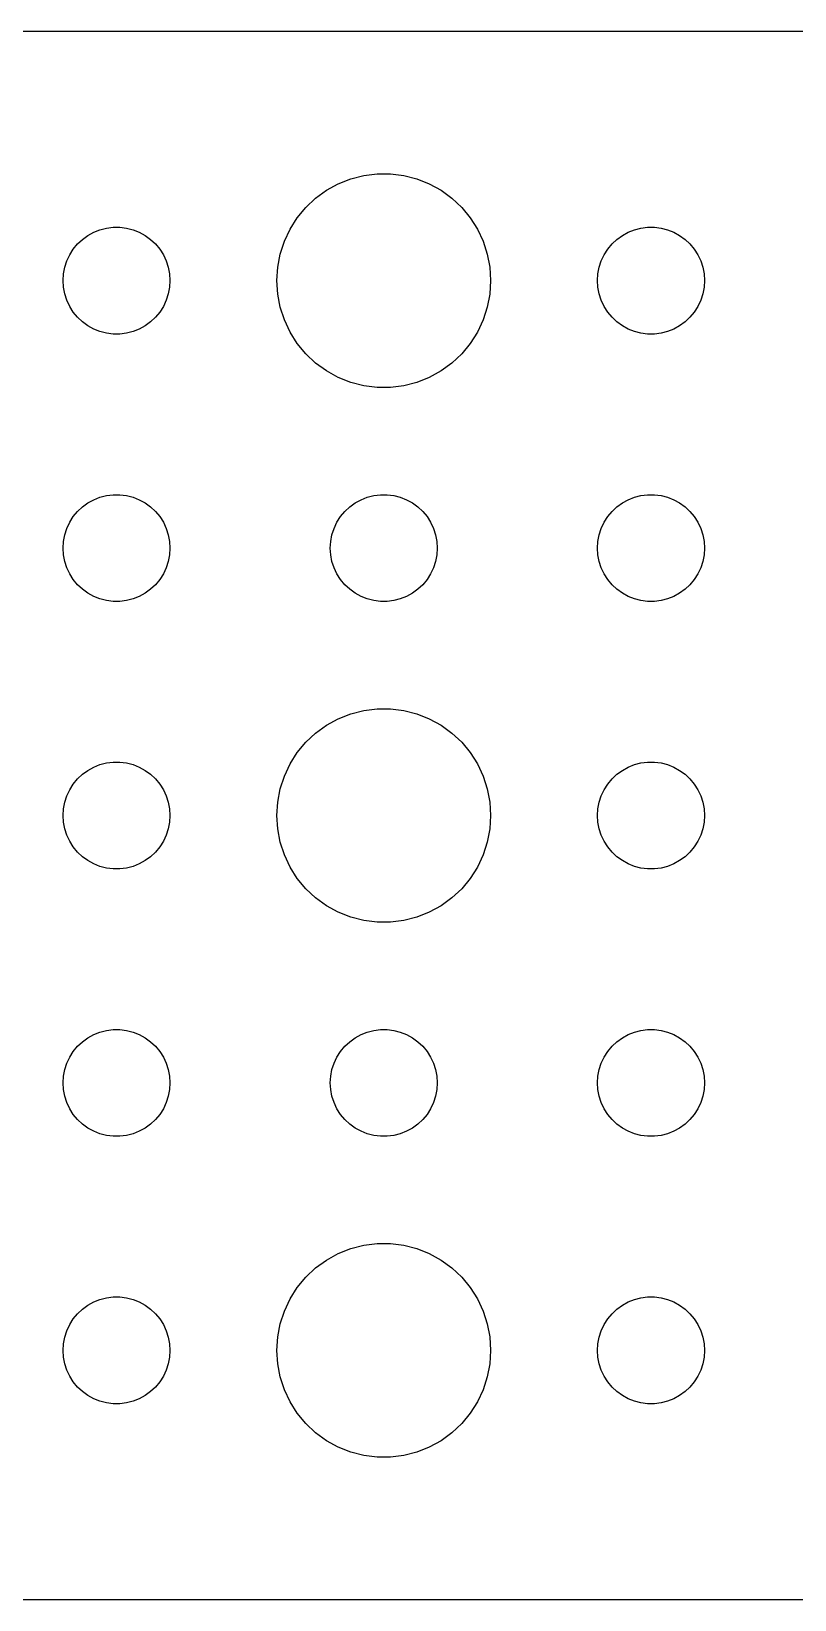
# Model space of a CAD drawing. Header units: metres. Extents: x -44.5 to 44.5, y 86 to 184.
# Drawn here: x -2.39 to 19.03, y 140.01 to 183.99 of the extents above; entities that cross this region are included whole.
import ezdxf

# ---------------------------------------------------------------- set-up
doc = ezdxf.new("R2010")
doc.units = ezdxf.units.M

msp = doc.modelspace()

# ---------------------------------------------------------------- linework, layer by layer
for p, q in [((39.8139, 183.99), (-39.8139, 183.99)), ((6.57294, 179.853), (6.93785, 179.947)), ((6.93785, 179.947), (7.31161, 179.994)), ((7.31161, 179.994), (7.68837, 179.994)), ((7.68837, 179.994), (8.06213, 179.947)), ((8.06213, 179.947), (8.42705, 179.853)), ((5.58772, 179.312), (5.89252, 179.533)), ((5.89252, 179.533), (6.22266, 179.714)), ((6.22266, 179.714), (6.57294, 179.853)), ((8.42705, 179.853), (8.77733, 179.714)), ((8.77733, 179.714), (9.10747, 179.533)), ((9.10747, 179.533), (9.41226, 179.312)), ((5.07294, 178.763), (5.31308, 179.054)), ((5.31308, 179.054), (5.58772, 179.312)), ((9.41226, 179.312), (9.6869, 179.054)), ((9.6869, 179.054), (9.92705, 178.763)), ((4.87108, 178.445), (5.07294, 178.763)), ((9.92705, 178.763), (10.1289, 178.445)), ((-1.09344, 178.027), (-0.956131, 178.156)), ((-0.956131, 178.156), (-0.803726, 178.266)), ((-0.803726, 178.266), (-0.638657, 178.357)), ((-0.638657, 178.357), (-0.463516, 178.427)), ((-0.463516, 178.427), (-0.281067, 178.473)), ((-0.281067, 178.473), (-0.094177, 178.497)), ((-0.094177, 178.497), (0.094177, 178.497)), ((0.094177, 178.497), (0.281067, 178.473)), ((0.281067, 178.473), (0.463516, 178.427)), ((0.463516, 178.427), (0.638657, 178.357)), ((0.638657, 178.357), (0.803726, 178.266)), ((0.803726, 178.266), (0.956131, 178.156)), ((0.956131, 178.156), (1.09344, 178.027)), ((4.71066, 178.104), (4.87108, 178.445)), ((10.1289, 178.445), (10.2893, 178.104)), ((13.9065, 178.027), (14.0439, 178.156)), ((14.0439, 178.156), (14.1963, 178.266)), ((14.1963, 178.266), (14.3613, 178.357)), ((14.3613, 178.357), (14.5365, 178.427)), ((14.5365, 178.427), (14.7189, 178.473)), ((14.7189, 178.473), (14.9058, 178.497)), ((14.9058, 178.497), (15.0942, 178.497)), ((15.0942, 178.497), (15.2811, 178.473)), ((15.2811, 178.473), (15.4635, 178.427)), ((15.4635, 178.427), (15.6387, 178.357)), ((15.6387, 178.357), (15.8037, 178.266)), ((15.8037, 178.266), (15.9561, 178.156)), ((15.9561, 178.156), (16.0934, 178.027)), ((-1.39465, 177.552), (-1.31445, 177.723)), ((-1.31445, 177.723), (-1.21352, 177.882)), ((-1.21352, 177.882), (-1.09344, 178.027)), ((1.09344, 178.027), (1.21352, 177.882)), ((1.21352, 177.882), (1.31445, 177.723)), ((1.31445, 177.723), (1.39465, 177.552)), ((4.52365, 177.376), (4.59424, 177.746)), ((4.59424, 177.746), (4.71066, 178.104)), ((10.2893, 178.104), (10.4057, 177.746)), ((10.4057, 177.746), (10.4763, 177.376)), ((13.6053, 177.552), (13.6855, 177.723)), ((13.6855, 177.723), (13.7865, 177.882)), ((13.7865, 177.882), (13.9065, 178.027)), ((16.0934, 178.027), (16.2135, 177.882)), ((16.2135, 177.882), (16.3145, 177.723)), ((16.3145, 177.723), (16.3947, 177.552)), ((-1.48816, 177.188), (-1.45287, 177.373)), ((-1.45287, 177.373), (-1.39465, 177.552)), ((1.39465, 177.552), (1.45287, 177.373)), ((1.45287, 177.373), (1.48816, 177.188)), ((4.5, 177), (4.52365, 177.376)), ((10.4763, 177.376), (10.5, 177)), ((13.5118, 177.188), (13.5471, 177.373)), ((13.5471, 177.373), (13.6053, 177.552)), ((16.3947, 177.552), (16.4529, 177.373)), ((16.4529, 177.373), (16.4882, 177.188)), ((-1.5, 177), (-1.48816, 177.188)), ((-1.48816, 176.812), (-1.5, 177)), ((-1.45287, 176.627), (-1.48816, 176.812)), ((1.48816, 176.812), (1.45287, 176.627)), ((1.48816, 177.188), (1.5, 177)), ((1.5, 177), (1.48816, 176.812)), ((4.52365, 176.624), (4.5, 177)), ((10.5, 177), (10.4763, 176.624)), ((13.5, 177), (13.5118, 177.188)), ((13.5118, 176.812), (13.5, 177)), ((13.5471, 176.627), (13.5118, 176.812)), ((16.4882, 176.812), (16.4529, 176.627)), ((16.4882, 177.188), (16.5, 177)), ((16.5, 177), (16.4882, 176.812)), ((-1.39465, 176.448), (-1.45287, 176.627)), ((-1.31445, 176.277), (-1.39465, 176.448)), ((1.39465, 176.448), (1.31445, 176.277)), ((1.45287, 176.627), (1.39465, 176.448)), ((4.59424, 176.254), (4.52365, 176.624)), ((10.4763, 176.624), (10.4057, 176.254)), ((13.6053, 176.448), (13.5471, 176.627)), ((13.6855, 176.277), (13.6053, 176.448)), ((16.3947, 176.448), (16.3145, 176.277)), ((16.4529, 176.627), (16.3947, 176.448)), ((-1.21352, 176.118), (-1.31445, 176.277)), ((-1.09344, 175.973), (-1.21352, 176.118)), ((-0.956131, 175.844), (-1.09344, 175.973)), ((1.09344, 175.973), (0.956131, 175.844)), ((1.21352, 176.118), (1.09344, 175.973)), ((1.31445, 176.277), (1.21352, 176.118)), ((4.71066, 175.896), (4.59424, 176.254)), ((10.4057, 176.254), (10.2893, 175.896)), ((13.7865, 176.118), (13.6855, 176.277)), ((13.9065, 175.973), (13.7865, 176.118)), ((14.0439, 175.844), (13.9065, 175.973)), ((16.0934, 175.973), (15.9561, 175.844)), ((16.2135, 176.118), (16.0934, 175.973)), ((16.3145, 176.277), (16.2135, 176.118)), ((-0.803726, 175.734), (-0.956131, 175.844)), ((-0.638657, 175.643), (-0.803726, 175.734)), ((-0.463516, 175.573), (-0.638657, 175.643)), ((-0.281067, 175.527), (-0.463516, 175.573)), ((-0.094177, 175.503), (-0.281067, 175.527)), ((0.094177, 175.503), (-0.094177, 175.503)), ((0.281067, 175.527), (0.094177, 175.503)), ((0.463516, 175.573), (0.281067, 175.527)), ((0.638657, 175.643), (0.463516, 175.573)), ((0.803726, 175.734), (0.638657, 175.643)), ((0.956131, 175.844), (0.803726, 175.734)), ((4.87108, 175.555), (4.71066, 175.896)), ((5.07294, 175.237), (4.87108, 175.555)), ((10.1289, 175.555), (9.92705, 175.237)), ((10.2893, 175.896), (10.1289, 175.555)), ((14.1963, 175.734), (14.0439, 175.844)), ((14.3613, 175.643), (14.1963, 175.734)), ((14.5365, 175.573), (14.3613, 175.643)), ((14.7189, 175.527), (14.5365, 175.573)), ((14.9058, 175.503), (14.7189, 175.527)), ((15.0942, 175.503), (14.9058, 175.503)), ((15.2811, 175.527), (15.0942, 175.503)), ((15.4635, 175.573), (15.2811, 175.527)), ((15.6387, 175.643), (15.4635, 175.573)), ((15.8037, 175.734), (15.6387, 175.643)), ((15.9561, 175.844), (15.8037, 175.734)), ((5.31308, 174.946), (5.07294, 175.237)), ((9.92705, 175.237), (9.6869, 174.946)), ((5.58772, 174.688), (5.31308, 174.946)), ((5.89252, 174.467), (5.58772, 174.688)), ((9.41226, 174.688), (9.10747, 174.467)), ((9.6869, 174.946), (9.41226, 174.688)), ((6.22266, 174.286), (5.89252, 174.467)), ((6.57294, 174.147), (6.22266, 174.286)), ((8.77733, 174.286), (8.42705, 174.147)), ((9.10747, 174.467), (8.77733, 174.286)), ((6.93785, 174.053), (6.57294, 174.147)), ((7.31161, 174.006), (6.93785, 174.053)), ((7.68837, 174.006), (7.31161, 174.006)), ((8.06213, 174.053), (7.68837, 174.006)), ((8.42705, 174.147), (8.06213, 174.053)), ((-1.09344, 170.527), (-0.956131, 170.656)), ((-0.956131, 170.656), (-0.803726, 170.766)), ((-0.803726, 170.766), (-0.638657, 170.857)), ((-0.638657, 170.857), (-0.463516, 170.927)), ((-0.463516, 170.927), (-0.281067, 170.973)), ((-0.281067, 170.973), (-0.094177, 170.997)), ((-0.094177, 170.997), (0.094177, 170.997)), ((0.094177, 170.997), (0.281067, 170.973)), ((0.281067, 170.973), (0.463516, 170.927)), ((0.463516, 170.927), (0.638657, 170.857)), ((0.638657, 170.857), (0.803726, 170.766)), ((0.803726, 170.766), (0.956131, 170.656)), ((0.956131, 170.656), (1.09344, 170.527)), ((6.40654, 170.527), (6.54385, 170.656)), ((6.54385, 170.656), (6.69626, 170.766)), ((6.69626, 170.766), (6.86133, 170.857)), ((6.86133, 170.857), (7.03647, 170.927)), ((7.03647, 170.927), (7.21892, 170.973)), ((7.21892, 170.973), (7.40581, 170.997)), ((7.40581, 170.997), (7.59418, 170.997)), ((7.59418, 170.997), (7.78107, 170.973)), ((7.78107, 170.973), (7.96352, 170.927)), ((7.96352, 170.927), (8.13866, 170.857)), ((8.13866, 170.857), (8.30373, 170.766)), ((8.30373, 170.766), (8.45613, 170.656)), ((8.45613, 170.656), (8.59344, 170.527)), ((13.9065, 170.527), (14.0439, 170.656)), ((14.0439, 170.656), (14.1963, 170.766)), ((14.1963, 170.766), (14.3613, 170.857)), ((14.3613, 170.857), (14.5365, 170.927)), ((14.5365, 170.927), (14.7189, 170.973)), ((14.7189, 170.973), (14.9058, 170.997)), ((14.9058, 170.997), (15.0942, 170.997)), ((15.0942, 170.997), (15.2811, 170.973)), ((15.2811, 170.973), (15.4635, 170.927)), ((15.4635, 170.927), (15.6387, 170.857)), ((15.6387, 170.857), (15.8037, 170.766)), ((15.8037, 170.766), (15.9561, 170.656)), ((15.9561, 170.656), (16.0934, 170.527)), ((-1.39465, 170.052), (-1.31445, 170.223)), ((-1.31445, 170.223), (-1.21352, 170.382)), ((-1.21352, 170.382), (-1.09344, 170.527)), ((1.09344, 170.527), (1.21352, 170.382)), ((1.21352, 170.382), (1.31445, 170.223)), ((1.31445, 170.223), (1.39465, 170.052)), ((6.10533, 170.052), (6.18553, 170.223)), ((6.18553, 170.223), (6.28647, 170.382)), ((6.28647, 170.382), (6.40654, 170.527)), ((8.59344, 170.527), (8.71352, 170.382)), ((8.71352, 170.382), (8.81445, 170.223)), ((8.81445, 170.223), (8.89465, 170.052)), ((13.6053, 170.052), (13.6855, 170.223)), ((13.6855, 170.223), (13.7865, 170.382)), ((13.7865, 170.382), (13.9065, 170.527)), ((16.0934, 170.527), (16.2135, 170.382)), ((16.2135, 170.382), (16.3145, 170.223)), ((16.3145, 170.223), (16.3947, 170.052)), ((-1.48816, 169.688), (-1.45287, 169.873)), ((-1.45287, 169.873), (-1.39465, 170.052)), ((1.39465, 170.052), (1.45287, 169.873)), ((1.45287, 169.873), (1.48816, 169.688)), ((6.01183, 169.688), (6.04712, 169.873)), ((6.04712, 169.873), (6.10533, 170.052)), ((8.89465, 170.052), (8.95287, 169.873)), ((8.95287, 169.873), (8.98816, 169.688)), ((13.5118, 169.688), (13.5471, 169.873)), ((13.5471, 169.873), (13.6053, 170.052)), ((16.3947, 170.052), (16.4529, 169.873)), ((16.4529, 169.873), (16.4882, 169.688)), ((-1.5, 169.5), (-1.48816, 169.688)), ((-1.48816, 169.312), (-1.5, 169.5)), ((1.48816, 169.688), (1.5, 169.5)), ((1.5, 169.5), (1.48816, 169.312)), ((6, 169.5), (6.01183, 169.688)), ((6.01183, 169.312), (6, 169.5)), ((8.98816, 169.688), (9, 169.5)), ((9, 169.5), (8.98816, 169.312)), ((13.5, 169.5), (13.5118, 169.688)), ((13.5118, 169.312), (13.5, 169.5)), ((16.4882, 169.688), (16.5, 169.5)), ((16.5, 169.5), (16.4882, 169.312)), ((-1.45287, 169.127), (-1.48816, 169.312)), ((-1.39465, 168.948), (-1.45287, 169.127)), ((-1.31445, 168.777), (-1.39465, 168.948)), ((1.39465, 168.948), (1.31445, 168.777)), ((1.45287, 169.127), (1.39465, 168.948)), ((1.48816, 169.312), (1.45287, 169.127)), ((6.04712, 169.127), (6.01183, 169.312)), ((6.10533, 168.948), (6.04712, 169.127)), ((6.18553, 168.777), (6.10533, 168.948)), ((8.89465, 168.948), (8.81445, 168.777)), ((8.95287, 169.127), (8.89465, 168.948)), ((8.98816, 169.312), (8.95287, 169.127)), ((13.5471, 169.127), (13.5118, 169.312)), ((13.6053, 168.948), (13.5471, 169.127)), ((13.6855, 168.777), (13.6053, 168.948)), ((16.3947, 168.948), (16.3145, 168.777)), ((16.4529, 169.127), (16.3947, 168.948)), ((16.4882, 169.312), (16.4529, 169.127)), ((-1.21352, 168.618), (-1.31445, 168.777)), ((-1.09344, 168.473), (-1.21352, 168.618)), ((-0.956131, 168.344), (-1.09344, 168.473)), ((1.09344, 168.473), (0.956131, 168.344)), ((1.21352, 168.618), (1.09344, 168.473)), ((1.31445, 168.777), (1.21352, 168.618)), ((6.28647, 168.618), (6.18553, 168.777)), ((6.40654, 168.473), (6.28647, 168.618)), ((6.54385, 168.344), (6.40654, 168.473)), ((8.59344, 168.473), (8.45613, 168.344)), ((8.71352, 168.618), (8.59344, 168.473)), ((8.81445, 168.777), (8.71352, 168.618)), ((13.7865, 168.618), (13.6855, 168.777)), ((13.9065, 168.473), (13.7865, 168.618)), ((14.0439, 168.344), (13.9065, 168.473)), ((16.0934, 168.473), (15.9561, 168.344)), ((16.2135, 168.618), (16.0934, 168.473)), ((16.3145, 168.777), (16.2135, 168.618)), ((-0.803726, 168.234), (-0.956131, 168.344)), ((-0.638657, 168.143), (-0.803726, 168.234)), ((-0.463516, 168.073), (-0.638657, 168.143)), ((-0.281067, 168.027), (-0.463516, 168.073)), ((-0.094177, 168.003), (-0.281067, 168.027)), ((0.281067, 168.027), (0.094177, 168.003)), ((0.463516, 168.073), (0.281067, 168.027)), ((0.638657, 168.143), (0.463516, 168.073)), ((0.803726, 168.234), (0.638657, 168.143)), ((0.956131, 168.344), (0.803726, 168.234)), ((6.69626, 168.234), (6.54385, 168.344)), ((6.86133, 168.143), (6.69626, 168.234)), ((7.03647, 168.073), (6.86133, 168.143)), ((7.21892, 168.027), (7.03647, 168.073)), ((7.40581, 168.003), (7.21892, 168.027)), ((7.78107, 168.027), (7.59418, 168.003)), ((7.96352, 168.073), (7.78107, 168.027)), ((8.13866, 168.143), (7.96352, 168.073)), ((8.30373, 168.234), (8.13866, 168.143)), ((8.45613, 168.344), (8.30373, 168.234)), ((14.1963, 168.234), (14.0439, 168.344)), ((14.3613, 168.143), (14.1963, 168.234)), ((14.5365, 168.073), (14.3613, 168.143)), ((14.7189, 168.027), (14.5365, 168.073)), ((14.9058, 168.003), (14.7189, 168.027)), ((15.2811, 168.027), (15.0942, 168.003)), ((15.4635, 168.073), (15.2811, 168.027)), ((15.6387, 168.143), (15.4635, 168.073)), ((15.8037, 168.234), (15.6387, 168.143)), ((15.9561, 168.344), (15.8037, 168.234)), ((0.094177, 168.003), (-0.094177, 168.003)), ((7.59418, 168.003), (7.40581, 168.003)), ((15.0942, 168.003), (14.9058, 168.003)), ((6.57294, 164.853), (6.93785, 164.947)), ((6.93785, 164.947), (7.31161, 164.994)), ((7.31161, 164.994), (7.68837, 164.994)), ((7.68837, 164.994), (8.06213, 164.947)), ((8.06213, 164.947), (8.42705, 164.853)), ((5.58772, 164.312), (5.89252, 164.533)), ((5.89252, 164.533), (6.22266, 164.714)), ((6.22266, 164.714), (6.57294, 164.853)), ((8.42705, 164.853), (8.77733, 164.714)), ((8.77733, 164.714), (9.10747, 164.533)), ((9.10747, 164.533), (9.41226, 164.312)), ((5.07294, 163.763), (5.31308, 164.054)), ((5.31308, 164.054), (5.58772, 164.312)), ((9.41226, 164.312), (9.6869, 164.054)), ((9.6869, 164.054), (9.92705, 163.763)), ((4.87108, 163.445), (5.07294, 163.763)), ((9.92705, 163.763), (10.1289, 163.445)), ((-0.956131, 163.156), (-0.803726, 163.266)), ((-0.803726, 163.266), (-0.638657, 163.357)), ((-0.638657, 163.357), (-0.463516, 163.427)), ((-0.463516, 163.427), (-0.281067, 163.473)), ((-0.281067, 163.473), (-0.094177, 163.497)), ((-0.094177, 163.497), (0.094177, 163.497)), ((0.094177, 163.497), (0.281067, 163.473)), ((0.281067, 163.473), (0.463516, 163.427)), ((0.463516, 163.427), (0.638657, 163.357)), ((0.638657, 163.357), (0.803726, 163.266)), ((0.803726, 163.266), (0.956131, 163.156)), ((4.71066, 163.104), (4.87108, 163.445)), ((10.1289, 163.445), (10.2893, 163.104)), ((14.0439, 163.156), (14.1963, 163.266)), ((14.1963, 163.266), (14.3613, 163.357)), ((14.3613, 163.357), (14.5365, 163.427)), ((14.5365, 163.427), (14.7189, 163.473)), ((14.7189, 163.473), (14.9058, 163.497)), ((14.9058, 163.497), (15.0942, 163.497)), ((15.0942, 163.497), (15.2811, 163.473)), ((15.2811, 163.473), (15.4635, 163.427)), ((15.4635, 163.427), (15.6387, 163.357)), ((15.6387, 163.357), (15.8037, 163.266)), ((15.8037, 163.266), (15.9561, 163.156)), ((-1.31445, 162.723), (-1.21352, 162.882)), ((-1.21352, 162.882), (-1.09344, 163.027)), ((-1.09344, 163.027), (-0.956131, 163.156)), ((0.956131, 163.156), (1.09344, 163.027)), ((1.09344, 163.027), (1.21352, 162.882)), ((1.21352, 162.882), (1.31445, 162.723)), ((4.52365, 162.376), (4.59424, 162.746)), ((4.59424, 162.746), (4.71066, 163.104)), ((10.2893, 163.104), (10.4057, 162.746)), ((10.4057, 162.746), (10.4763, 162.376)), ((13.6855, 162.723), (13.7865, 162.882)), ((13.7865, 162.882), (13.9065, 163.027)), ((13.9065, 163.027), (14.0439, 163.156)), ((15.9561, 163.156), (16.0934, 163.027)), ((16.0934, 163.027), (16.2135, 162.882)), ((16.2135, 162.882), (16.3145, 162.723)), ((-1.48816, 162.188), (-1.45287, 162.373)), ((-1.45287, 162.373), (-1.39465, 162.552)), ((-1.39465, 162.552), (-1.31445, 162.723)), ((1.31445, 162.723), (1.39465, 162.552)), ((1.39465, 162.552), (1.45287, 162.373)), ((1.45287, 162.373), (1.48816, 162.188)), ((4.5, 162), (4.52365, 162.376)), ((10.4763, 162.376), (10.5, 162)), ((13.5118, 162.188), (13.5471, 162.373)), ((13.5471, 162.373), (13.6053, 162.552)), ((13.6053, 162.552), (13.6855, 162.723)), ((16.3145, 162.723), (16.3947, 162.552)), ((16.3947, 162.552), (16.4529, 162.373)), ((16.4529, 162.373), (16.4882, 162.188)), ((-1.5, 162), (-1.48816, 162.188)), ((-1.48816, 161.812), (-1.5, 162)), ((1.48816, 162.188), (1.5, 162)), ((1.5, 162), (1.48816, 161.812)), ((4.52365, 161.624), (4.5, 162)), ((10.5, 162), (10.4763, 161.624)), ((13.5, 162), (13.5118, 162.188)), ((13.5118, 161.812), (13.5, 162)), ((16.4882, 162.188), (16.5, 162)), ((16.5, 162), (16.4882, 161.812)), ((-1.45287, 161.627), (-1.48816, 161.812)), ((-1.39465, 161.448), (-1.45287, 161.627)), ((-1.31445, 161.277), (-1.39465, 161.448)), ((1.39465, 161.448), (1.31445, 161.277)), ((1.45287, 161.627), (1.39465, 161.448)), ((1.48816, 161.812), (1.45287, 161.627)), ((4.59424, 161.254), (4.52365, 161.624)), ((10.4763, 161.624), (10.4057, 161.254)), ((13.5471, 161.627), (13.5118, 161.812)), ((13.6053, 161.448), (13.5471, 161.627)), ((13.6855, 161.277), (13.6053, 161.448)), ((16.3947, 161.448), (16.3145, 161.277)), ((16.4529, 161.627), (16.3947, 161.448)), ((16.4882, 161.812), (16.4529, 161.627)), ((-1.21352, 161.118), (-1.31445, 161.277)), ((-1.09344, 160.973), (-1.21352, 161.118)), ((-0.956131, 160.844), (-1.09344, 160.973)), ((1.09344, 160.973), (0.956131, 160.844)), ((1.21352, 161.118), (1.09344, 160.973)), ((1.31445, 161.277), (1.21352, 161.118)), ((4.71066, 160.896), (4.59424, 161.254)), ((10.4057, 161.254), (10.2893, 160.896)), ((13.7865, 161.118), (13.6855, 161.277)), ((13.9065, 160.973), (13.7865, 161.118)), ((14.0439, 160.844), (13.9065, 160.973)), ((16.0934, 160.973), (15.9561, 160.844)), ((16.2135, 161.118), (16.0934, 160.973)), ((16.3145, 161.277), (16.2135, 161.118)), ((-0.803726, 160.734), (-0.956131, 160.844)), ((-0.638657, 160.643), (-0.803726, 160.734)), ((-0.463516, 160.573), (-0.638657, 160.643)), ((-0.281067, 160.527), (-0.463516, 160.573)), ((0.463516, 160.573), (0.281067, 160.527)), ((0.638657, 160.643), (0.463516, 160.573)), ((0.803726, 160.734), (0.638657, 160.643)), ((0.956131, 160.844), (0.803726, 160.734)), ((4.87108, 160.555), (4.71066, 160.896)), ((5.07294, 160.237), (4.87108, 160.555)), ((10.1289, 160.555), (9.92705, 160.237)), ((10.2893, 160.896), (10.1289, 160.555)), ((14.1963, 160.734), (14.0439, 160.844)), ((14.3613, 160.643), (14.1963, 160.734)), ((14.5365, 160.573), (14.3613, 160.643)), ((14.7189, 160.527), (14.5365, 160.573)), ((15.4635, 160.573), (15.2811, 160.527)), ((15.6387, 160.643), (15.4635, 160.573)), ((15.8037, 160.734), (15.6387, 160.643)), ((15.9561, 160.844), (15.8037, 160.734)), ((-0.094177, 160.503), (-0.281067, 160.527)), ((0.094177, 160.503), (-0.094177, 160.503)), ((0.281067, 160.527), (0.094177, 160.503)), ((5.31308, 159.946), (5.07294, 160.237)), ((9.92705, 160.237), (9.6869, 159.946)), ((14.9058, 160.503), (14.7189, 160.527)), ((15.0942, 160.503), (14.9058, 160.503)), ((15.2811, 160.527), (15.0942, 160.503)), ((5.58772, 159.688), (5.31308, 159.946)), ((5.89252, 159.467), (5.58772, 159.688)), ((9.41226, 159.688), (9.10747, 159.467)), ((9.6869, 159.946), (9.41226, 159.688)), ((6.22266, 159.286), (5.89252, 159.467)), ((6.57294, 159.147), (6.22266, 159.286)), ((8.77733, 159.286), (8.42705, 159.147)), ((9.10747, 159.467), (8.77733, 159.286)), ((6.93785, 159.053), (6.57294, 159.147)), ((7.31161, 159.006), (6.93785, 159.053)), ((7.68837, 159.006), (7.31161, 159.006)), ((8.06213, 159.053), (7.68837, 159.006)), ((8.42705, 159.147), (8.06213, 159.053)), ((-0.956131, 155.656), (-0.803726, 155.766)), ((-0.803726, 155.766), (-0.638657, 155.857)), ((-0.638657, 155.857), (-0.463516, 155.927)), ((-0.463516, 155.927), (-0.281067, 155.973)), ((-0.281067, 155.973), (-0.094177, 155.997)), ((-0.094177, 155.997), (0.094177, 155.997)), ((0.094177, 155.997), (0.281067, 155.973)), ((0.281067, 155.973), (0.463516, 155.927)), ((0.463516, 155.927), (0.638657, 155.857)), ((0.638657, 155.857), (0.803726, 155.766)), ((0.803726, 155.766), (0.956131, 155.656)), ((6.54385, 155.656), (6.69626, 155.766)), ((6.69626, 155.766), (6.86133, 155.857)), ((6.86133, 155.857), (7.03647, 155.927)), ((7.03647, 155.927), (7.21892, 155.973)), ((7.21892, 155.973), (7.40581, 155.997)), ((7.40581, 155.997), (7.59418, 155.997)), ((7.59418, 155.997), (7.78107, 155.973)), ((7.78107, 155.973), (7.96352, 155.927)), ((7.96352, 155.927), (8.13866, 155.857)), ((8.13866, 155.857), (8.30373, 155.766)), ((8.30373, 155.766), (8.45613, 155.656)), ((14.0439, 155.656), (14.1963, 155.766)), ((14.1963, 155.766), (14.3613, 155.857)), ((14.3613, 155.857), (14.5365, 155.927)), ((14.5365, 155.927), (14.7189, 155.973)), ((14.7189, 155.973), (14.9058, 155.997)), ((14.9058, 155.997), (15.0942, 155.997)), ((15.0942, 155.997), (15.2811, 155.973)), ((15.2811, 155.973), (15.4635, 155.927)), ((15.4635, 155.927), (15.6387, 155.857)), ((15.6387, 155.857), (15.8037, 155.766)), ((15.8037, 155.766), (15.9561, 155.656)), ((-1.31445, 155.223), (-1.21352, 155.382)), ((-1.21352, 155.382), (-1.09344, 155.527)), ((-1.09344, 155.527), (-0.956131, 155.656)), ((0.956131, 155.656), (1.09344, 155.527)), ((1.09344, 155.527), (1.21352, 155.382)), ((1.21352, 155.382), (1.31445, 155.223)), ((6.18553, 155.223), (6.28647, 155.382)), ((6.28647, 155.382), (6.40654, 155.527)), ((6.40654, 155.527), (6.54385, 155.656)), ((8.45613, 155.656), (8.59344, 155.527)), ((8.59344, 155.527), (8.71352, 155.382)), ((8.71352, 155.382), (8.81445, 155.223)), ((13.6855, 155.223), (13.7865, 155.382)), ((13.7865, 155.382), (13.9065, 155.527)), ((13.9065, 155.527), (14.0439, 155.656)), ((15.9561, 155.656), (16.0934, 155.527)), ((16.0934, 155.527), (16.2135, 155.382)), ((16.2135, 155.382), (16.3145, 155.223)), ((-1.48816, 154.688), (-1.45287, 154.873)), ((-1.45287, 154.873), (-1.39465, 155.052)), ((-1.39465, 155.052), (-1.31445, 155.223)), ((1.31445, 155.223), (1.39465, 155.052)), ((1.39465, 155.052), (1.45287, 154.873)), ((1.45287, 154.873), (1.48816, 154.688)), ((6.01183, 154.688), (6.04712, 154.873)), ((6.04712, 154.873), (6.10533, 155.052)), ((6.10533, 155.052), (6.18553, 155.223)), ((8.81445, 155.223), (8.89465, 155.052)), ((8.89465, 155.052), (8.95287, 154.873)), ((8.95287, 154.873), (8.98816, 154.688)), ((13.5118, 154.688), (13.5471, 154.873)), ((13.5471, 154.873), (13.6053, 155.052)), ((13.6053, 155.052), (13.6855, 155.223)), ((16.3145, 155.223), (16.3947, 155.052)), ((16.3947, 155.052), (16.4529, 154.873)), ((16.4529, 154.873), (16.4882, 154.688)), ((-1.5, 154.5), (-1.48816, 154.688)), ((-1.48816, 154.312), (-1.5, 154.5)), ((1.48816, 154.688), (1.5, 154.5)), ((1.5, 154.5), (1.48816, 154.312)), ((6, 154.5), (6.01183, 154.688)), ((6.01183, 154.312), (6, 154.5)), ((8.98816, 154.688), (9, 154.5)), ((9, 154.5), (8.98816, 154.312)), ((13.5, 154.5), (13.5118, 154.688)), ((13.5118, 154.312), (13.5, 154.5)), ((16.4882, 154.688), (16.5, 154.5)), ((16.5, 154.5), (16.4882, 154.312)), ((-1.45287, 154.127), (-1.48816, 154.312)), ((-1.39465, 153.948), (-1.45287, 154.127)), ((-1.31445, 153.777), (-1.39465, 153.948)), ((1.39465, 153.948), (1.31445, 153.777)), ((1.45287, 154.127), (1.39465, 153.948)), ((1.48816, 154.312), (1.45287, 154.127)), ((6.04712, 154.127), (6.01183, 154.312)), ((6.10533, 153.948), (6.04712, 154.127)), ((6.18553, 153.777), (6.10533, 153.948)), ((8.89465, 153.948), (8.81445, 153.777)), ((8.95287, 154.127), (8.89465, 153.948)), ((8.98816, 154.312), (8.95287, 154.127)), ((13.5471, 154.127), (13.5118, 154.312)), ((13.6053, 153.948), (13.5471, 154.127)), ((13.6855, 153.777), (13.6053, 153.948)), ((16.3947, 153.948), (16.3145, 153.777)), ((16.4529, 154.127), (16.3947, 153.948)), ((16.4882, 154.312), (16.4529, 154.127)), ((-1.21352, 153.618), (-1.31445, 153.777)), ((-1.09344, 153.473), (-1.21352, 153.618)), ((1.21352, 153.618), (1.09344, 153.473)), ((1.31445, 153.777), (1.21352, 153.618)), ((6.28647, 153.618), (6.18553, 153.777)), ((6.40654, 153.473), (6.28647, 153.618)), ((8.71352, 153.618), (8.59344, 153.473)), ((8.81445, 153.777), (8.71352, 153.618)), ((13.7865, 153.618), (13.6855, 153.777)), ((13.9065, 153.473), (13.7865, 153.618)), ((16.2135, 153.618), (16.0934, 153.473)), ((16.3145, 153.777), (16.2135, 153.618)), ((-0.956131, 153.344), (-1.09344, 153.473)), ((-0.803726, 153.234), (-0.956131, 153.344)), ((-0.638657, 153.143), (-0.803726, 153.234)), ((-0.463516, 153.073), (-0.638657, 153.143)), ((-0.281067, 153.027), (-0.463516, 153.073)), ((0.463516, 153.073), (0.281067, 153.027)), ((0.638657, 153.143), (0.463516, 153.073)), ((0.803726, 153.234), (0.638657, 153.143)), ((0.956131, 153.344), (0.803726, 153.234)), ((1.09344, 153.473), (0.956131, 153.344)), ((6.54385, 153.344), (6.40654, 153.473)), ((6.69626, 153.234), (6.54385, 153.344)), ((6.86133, 153.143), (6.69626, 153.234)), ((7.03647, 153.073), (6.86133, 153.143)), ((7.21892, 153.027), (7.03647, 153.073)), ((7.96352, 153.073), (7.78107, 153.027)), ((8.13866, 153.143), (7.96352, 153.073)), ((8.30373, 153.234), (8.13866, 153.143)), ((8.45613, 153.344), (8.30373, 153.234)), ((8.59344, 153.473), (8.45613, 153.344)), ((14.0439, 153.344), (13.9065, 153.473)), ((14.1963, 153.234), (14.0439, 153.344)), ((14.3613, 153.143), (14.1963, 153.234)), ((14.5365, 153.073), (14.3613, 153.143)), ((14.7189, 153.027), (14.5365, 153.073)), ((15.4635, 153.073), (15.2811, 153.027)), ((15.6387, 153.143), (15.4635, 153.073)), ((15.8037, 153.234), (15.6387, 153.143)), ((15.9561, 153.344), (15.8037, 153.234)), ((16.0934, 153.473), (15.9561, 153.344)), ((-0.094177, 153.003), (-0.281067, 153.027)), ((0.094177, 153.003), (-0.094177, 153.003)), ((0.281067, 153.027), (0.094177, 153.003)), ((7.40581, 153.003), (7.21892, 153.027)), ((7.59418, 153.003), (7.40581, 153.003)), ((7.78107, 153.027), (7.59418, 153.003)), ((14.9058, 153.003), (14.7189, 153.027)), ((15.0942, 153.003), (14.9058, 153.003)), ((15.2811, 153.027), (15.0942, 153.003)), ((6.93785, 149.947), (7.31161, 149.994)), ((7.31161, 149.994), (7.68837, 149.994)), ((7.68837, 149.994), (8.06213, 149.947)), ((5.58772, 149.312), (5.89252, 149.533)), ((5.89252, 149.533), (6.22266, 149.714)), ((6.22266, 149.714), (6.57294, 149.853)), ((6.57294, 149.853), (6.93785, 149.947)), ((8.06213, 149.947), (8.42705, 149.853)), ((8.42705, 149.853), (8.77733, 149.714)), ((8.77733, 149.714), (9.10747, 149.533)), ((9.10747, 149.533), (9.41226, 149.312)), ((5.31308, 149.054), (5.58772, 149.312)), ((9.41226, 149.312), (9.6869, 149.054)), ((4.87108, 148.445), (5.07294, 148.763)), ((5.07294, 148.763), (5.31308, 149.054)), ((9.6869, 149.054), (9.92705, 148.763)), ((9.92705, 148.763), (10.1289, 148.445)), ((-0.956131, 148.156), (-0.803726, 148.266)), ((-0.803726, 148.266), (-0.638657, 148.357)), ((-0.638657, 148.357), (-0.463516, 148.427)), ((-0.463516, 148.427), (-0.281067, 148.473)), ((-0.281067, 148.473), (-0.094177, 148.497)), ((-0.094177, 148.497), (0.094177, 148.497)), ((0.094177, 148.497), (0.281067, 148.473)), ((0.281067, 148.473), (0.463516, 148.427)), ((0.463516, 148.427), (0.638657, 148.357)), ((0.638657, 148.357), (0.803726, 148.266)), ((0.803726, 148.266), (0.956131, 148.156)), ((4.71066, 148.104), (4.87108, 148.445)), ((10.1289, 148.445), (10.2893, 148.104)), ((14.0439, 148.156), (14.1963, 148.266)), ((14.1963, 148.266), (14.3613, 148.357)), ((14.3613, 148.357), (14.5365, 148.427)), ((14.5365, 148.427), (14.7189, 148.473)), ((14.7189, 148.473), (14.9058, 148.497)), ((14.9058, 148.497), (15.0942, 148.497)), ((15.0942, 148.497), (15.2811, 148.473)), ((15.2811, 148.473), (15.4635, 148.427)), ((15.4635, 148.427), (15.6387, 148.357)), ((15.6387, 148.357), (15.8037, 148.266)), ((15.8037, 148.266), (15.9561, 148.156)), ((-1.31445, 147.723), (-1.21352, 147.882)), ((-1.21352, 147.882), (-1.09344, 148.027)), ((-1.09344, 148.027), (-0.956131, 148.156)), ((0.956131, 148.156), (1.09344, 148.027)), ((1.09344, 148.027), (1.21352, 147.882)), ((1.21352, 147.882), (1.31445, 147.723)), ((4.59424, 147.746), (4.71066, 148.104)), ((10.2893, 148.104), (10.4057, 147.746)), ((13.6855, 147.723), (13.7865, 147.882)), ((13.7865, 147.882), (13.9065, 148.027)), ((13.9065, 148.027), (14.0439, 148.156)), ((15.9561, 148.156), (16.0934, 148.027)), ((16.0934, 148.027), (16.2135, 147.882)), ((16.2135, 147.882), (16.3145, 147.723)), ((-1.48816, 147.188), (-1.45287, 147.373)), ((-1.45287, 147.373), (-1.39465, 147.552)), ((-1.39465, 147.552), (-1.31445, 147.723)), ((1.31445, 147.723), (1.39465, 147.552)), ((1.39465, 147.552), (1.45287, 147.373)), ((1.45287, 147.373), (1.48816, 147.188)), ((4.5, 147), (4.52365, 147.376)), ((4.52365, 147.376), (4.59424, 147.746)), ((10.4057, 147.746), (10.4763, 147.376)), ((10.4763, 147.376), (10.5, 147)), ((13.5118, 147.188), (13.5471, 147.373)), ((13.5471, 147.373), (13.6053, 147.552)), ((13.6053, 147.552), (13.6855, 147.723)), ((16.3145, 147.723), (16.3947, 147.552)), ((16.3947, 147.552), (16.4529, 147.373)), ((16.4529, 147.373), (16.4882, 147.188)), ((-1.5, 147), (-1.48816, 147.188)), ((-1.48816, 146.812), (-1.5, 147)), ((1.48816, 147.188), (1.5, 147)), ((1.5, 147), (1.48816, 146.812)), ((4.52365, 146.624), (4.5, 147)), ((10.5, 147), (10.4763, 146.624)), ((13.5, 147), (13.5118, 147.188)), ((13.5118, 146.812), (13.5, 147)), ((16.4882, 147.188), (16.5, 147)), ((16.5, 147), (16.4882, 146.812)), ((-1.45287, 146.627), (-1.48816, 146.812)), ((-1.39465, 146.448), (-1.45287, 146.627)), ((1.45287, 146.627), (1.39465, 146.448)), ((1.48816, 146.812), (1.45287, 146.627)), ((4.59424, 146.254), (4.52365, 146.624)), ((10.4763, 146.624), (10.4057, 146.254)), ((13.5471, 146.627), (13.5118, 146.812)), ((13.6053, 146.448), (13.5471, 146.627)), ((16.4529, 146.627), (16.3947, 146.448)), ((16.4882, 146.812), (16.4529, 146.627)), ((-1.31445, 146.277), (-1.39465, 146.448)), ((-1.21352, 146.118), (-1.31445, 146.277)), ((-1.09344, 145.973), (-1.21352, 146.118)), ((1.21352, 146.118), (1.09344, 145.973)), ((1.31445, 146.277), (1.21352, 146.118)), ((1.39465, 146.448), (1.31445, 146.277)), ((4.71066, 145.896), (4.59424, 146.254)), ((10.4057, 146.254), (10.2893, 145.896)), ((13.6855, 146.277), (13.6053, 146.448)), ((13.7865, 146.118), (13.6855, 146.277)), ((13.9065, 145.973), (13.7865, 146.118)), ((16.2135, 146.118), (16.0934, 145.973)), ((16.3145, 146.277), (16.2135, 146.118)), ((16.3947, 146.448), (16.3145, 146.277)), ((-0.956131, 145.844), (-1.09344, 145.973)), ((-0.803726, 145.734), (-0.956131, 145.844)), ((-0.638657, 145.643), (-0.803726, 145.734)), ((-0.463516, 145.573), (-0.638657, 145.643)), ((0.638657, 145.643), (0.463516, 145.573)), ((0.803726, 145.734), (0.638657, 145.643)), ((0.956131, 145.844), (0.803726, 145.734)), ((1.09344, 145.973), (0.956131, 145.844)), ((4.87108, 145.555), (4.71066, 145.896)), ((10.2893, 145.896), (10.1289, 145.555)), ((14.0439, 145.844), (13.9065, 145.973)), ((14.1963, 145.734), (14.0439, 145.844)), ((14.3613, 145.643), (14.1963, 145.734)), ((14.5365, 145.573), (14.3613, 145.643)), ((15.6387, 145.643), (15.4635, 145.573)), ((15.8037, 145.734), (15.6387, 145.643)), ((15.9561, 145.844), (15.8037, 145.734)), ((16.0934, 145.973), (15.9561, 145.844)), ((-0.281067, 145.527), (-0.463516, 145.573)), ((-0.094177, 145.503), (-0.281067, 145.527)), ((0.094177, 145.503), (-0.094177, 145.503)), ((0.281067, 145.527), (0.094177, 145.503)), ((0.463516, 145.573), (0.281067, 145.527)), ((5.07294, 145.237), (4.87108, 145.555)), ((5.31308, 144.946), (5.07294, 145.237)), ((9.92705, 145.237), (9.6869, 144.946)), ((10.1289, 145.555), (9.92705, 145.237)), ((14.7189, 145.527), (14.5365, 145.573)), ((14.9058, 145.503), (14.7189, 145.527)), ((15.0942, 145.503), (14.9058, 145.503)), ((15.2811, 145.527), (15.0942, 145.503)), ((15.4635, 145.573), (15.2811, 145.527)), ((5.58772, 144.688), (5.31308, 144.946)), ((9.6869, 144.946), (9.41226, 144.688)), ((5.89252, 144.467), (5.58772, 144.688)), ((6.22266, 144.286), (5.89252, 144.467)), ((6.57294, 144.147), (6.22266, 144.286)), ((8.77733, 144.286), (8.42705, 144.147)), ((9.10747, 144.467), (8.77733, 144.286)), ((9.41226, 144.688), (9.10747, 144.467)), ((6.93785, 144.053), (6.57294, 144.147)), ((7.31161, 144.006), (6.93785, 144.053)), ((7.68837, 144.006), (7.31161, 144.006)), ((8.06213, 144.053), (7.68837, 144.006)), ((8.42705, 144.147), (8.06213, 144.053)), ((-39.8139, 140.01), (39.8139, 140.01))]:
    msp.add_line(p, q)

doc.saveas('drawing.dxf')
